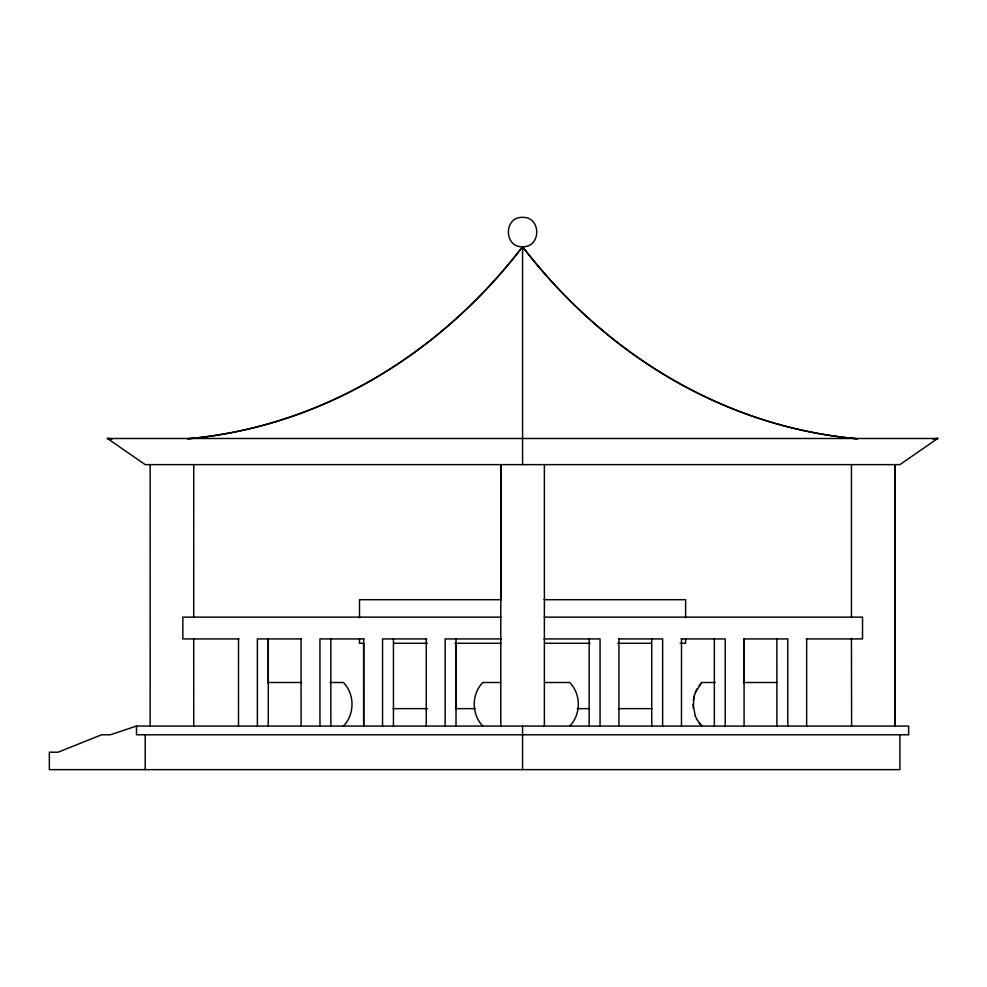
<?xml version="1.0" encoding="UTF-8"?>
<svg xmlns="http://www.w3.org/2000/svg" width="987" height="987" viewBox="0 0 987 987"><rect width="100%" height="100%" fill="white"/><g stroke="black" fill="none" stroke-linecap="round" stroke-linejoin="round"><path stroke-width="1.48" d="M693.256 708.271L694.009 696.353L696.97 688.926M693.306 700.289L694.058 696.353M695.304 692.553L701.695 682.498L715.279 682.498M343.402 726.062C354.876 714.465 354.851 694.108 343.402 682.498L329.991 682.498M569.709 726.062C581.17 714.452 581.17 694.108 569.709 682.498L545.046 682.498M699.178 685.558L701.732 682.498M136.49 726.062L136.49 734.784L908.632 734.784L908.632 726.062L136.49 726.062L110.347 734.784L101.636 734.784L58.06 752.205L49.35 752.205L49.35 769.638L899.91 769.638L899.91 734.784M522.567 246.762C541.444 247.478 541.444 216.646 522.567 217.362C503.678 216.646 503.678 247.478 522.567 246.762A576.568 499.323 90 0 0 857.518 438.796A576.568 499.323 -90 0 1 522.567 246.762A576.568 499.323 -90 0 1 187.616 438.796A576.568 499.323 90 0 0 522.567 246.762L522.567 464.63M501.063 599.701L359.502 599.701L359.502 617.739M544.059 599.701L685.632 599.701L685.632 617.739M500.952 617.134L182.842 617.134L182.842 638.922L238.879 638.922M544.244 617.134L862.527 617.134L862.527 638.922L806.293 638.922M301.442 638.922L257.385 638.922L257.385 726.062M364.018 638.922L319.961 638.922L319.961 726.062M426.606 638.922L382.549 638.922L382.549 726.062M501.174 638.922L445.137 638.922L445.137 726.062M544.022 638.922L600.059 638.922L600.059 726.062M618.578 638.922L662.635 638.922L662.635 726.062M681.166 638.922L725.223 638.922L725.223 726.062M743.717 638.922L787.799 638.922L787.799 726.062M363.623 643.277L359.502 643.277L359.502 638.774M393.936 643.277L427.42 643.277M454.982 643.277L501.063 643.277M544.935 643.277L590.14 643.277M617.702 643.277L651.186 643.277M680.129 643.277L685.632 643.277L685.632 638.774M268.365 682.498L301.603 682.498M500.594 682.498L482.816 682.498C471.367 694.108 471.367 714.452 482.816 726.062M743.31 682.498L776.831 682.498M393.073 708.641L427.568 708.641M455.846 708.641L475.265 708.641M577.272 708.641L589.597 708.641M618.393 708.641L652.062 708.641M699.178 723.002L701.732 726.062L697.019 719.634M695.304 716.007L696.97 719.634M695.255 716.007L693.047 704.274M895.024 464.63L895.024 726.062M894.851 464.63L894.851 726.062M851.448 464.63L851.46 617.541M851.448 638.404L851.608 726.062M806.663 638.922L806.638 726.062M776.88 638.922L776.905 726.062M744.087 726.062L744.087 638.922L744.062 683.263M714.329 638.922L714.329 726.062M681.499 638.922L681.474 726.062M651.741 638.922L651.741 726.062M618.923 638.922L618.923 726.062M589.165 638.922L589.165 726.062M544.38 464.63L544.38 726.062M522.567 726.062L522.567 769.638M500.779 600.195L500.779 464.63L500.804 726.062M456.019 638.922L456.019 726.062M455.994 643.512L455.994 709.246M426.261 638.922L426.261 726.062M393.443 638.922L393.443 726.062M363.685 638.922L363.685 726.062L363.66 643.512M330.83 638.922L330.855 726.062M301.072 638.922L301.097 726.062M268.279 638.922L268.279 726.062M268.254 638.922L268.254 683.263M238.521 638.922L238.496 726.062M193.736 464.63L193.711 617.134M193.711 638.922L193.736 726.062M150.16 464.63L150.135 726.062M145.212 734.784L145.212 769.638M937.65 438.487L899.91 464.63L145.212 464.63L107.472 438.487L937.65 438.487A576.568 499.323 90 0 1 933.208 438.894A576.568 499.323 -90 0 0 937.65 438.487M107.472 438.487A576.568 499.323 -90 0 0 111.913 438.894A576.568 499.323 90 0 1 107.472 438.487"/></g></svg>
